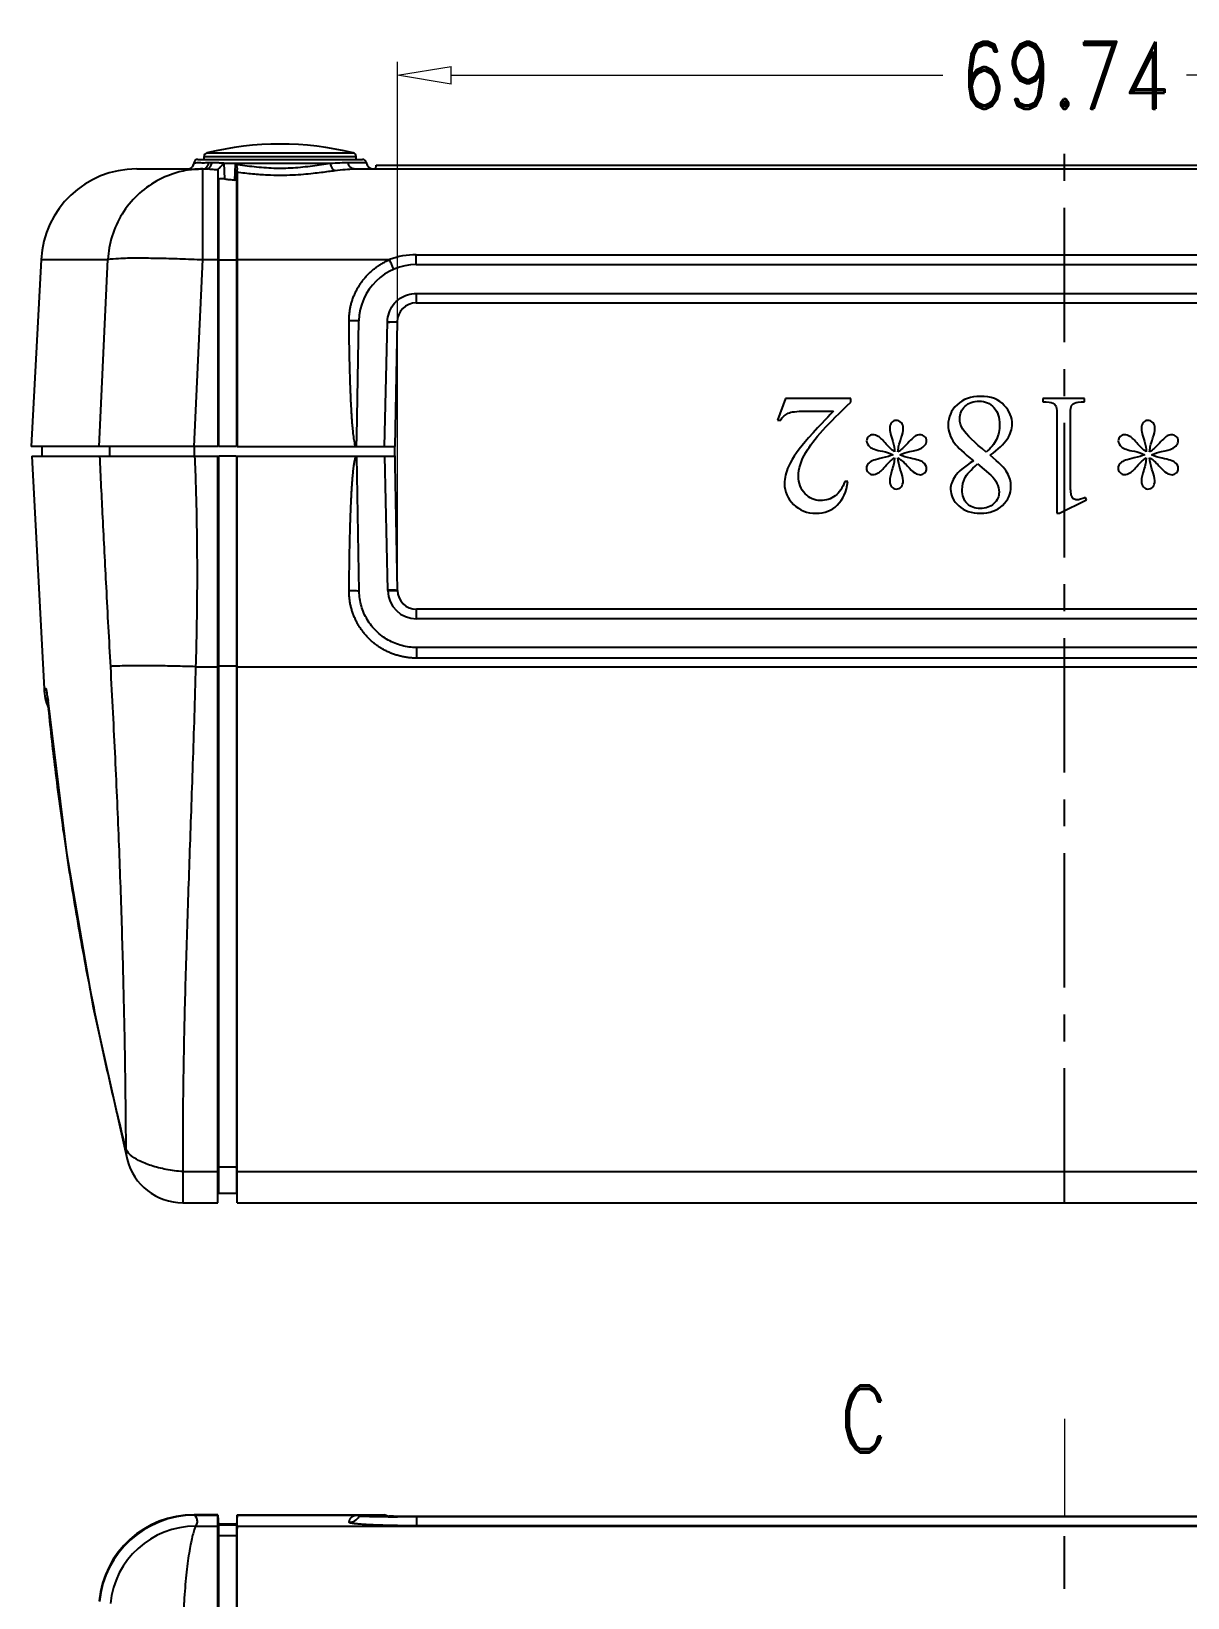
# Model space of a CAD drawing. Header units: millimetres. Extents: x 0 to 4083, y 0 to 1644.
# Drawn here: x 3566.8 to 3627.2, y 1562 to 1643.8 of the extents above; entities that cross this region are included whole.
import ezdxf
from ezdxf.enums import TextEntityAlignment as Align

# ---------------------------------------------------------------- set-up
doc = ezdxf.new("R2010")
doc.units = ezdxf.units.MM
doc.linetypes.add('CENTER', pattern=[50.8, 31.75, -6.35, 6.35, -6.35])
doc.linetypes.add('DIVIDE', pattern=[31.75, 12.7, -6.35, 0, -6.35, 0, -6.35])
doc.layers.get('0').update_dxf_attribs({"linetype": 'CONTINUOUS'})
doc.layers.get('Defpoints').update_dxf_attribs({"linetype": 'CONTINUOUS'})
doc.layers.add('dim', color=3, linetype='CONTINUOUS', lineweight=9)
doc.layers.add('hatch', color=56, linetype='CONTINUOUS', lineweight=9)
doc.styles.add('longtou', font='romand.shx', dxfattribs={"width": 0.8, "bigfont": 'fangsong.shx'})
doc.dimstyles.new('YanXiu', dxfattribs={"dimtxt": 2.5, "dimasz": 2.2, "dimexe": 1, "dimexo": 0, "dimgap": 0.66, "dimtad": 0, "dimzin": 0, "dimdsep": 46, "dimtxsty": 'longtou', "dimblk": 'CLOSEDBLANK', "dimcen": 0, "dimclrd": 3, "dimclre": 3, "dimclrt": 7, "dimadec": 0, "dimazin": 0, "dimtfac": 1, "dimtdec": 4, "dimtofl": 0, "dimtmove": 0, "dimatfit": 3, "dimldrblk": 'CLOSEDBLANK', "dimfxl": 0, "dimtolj": 1, "dimtzin": 0, "dimlwd": 0, "dimlwe": 0, "dimarcsym": 0})

# ---------------------------------------------------------------- blocks, each defined once
blk = doc.blocks.new('_ClosedBlank')
at = {"color": 0, "linetype": 'ByBlock', "lineweight": -2}
for p, q in [((-1, 0.167), (0, 0)), ((-1, 0.167), (-1, -0.167)), ((0, 0), (-1, -0.167))]:
    blk.add_line(p, q, dxfattribs=at)
blk = doc.blocks.new('*D37')
at = {"layer": 'Defpoints', "color": 0}
for p in [(3585.896, 1641.526), (3585.896, 1614.617), (3655.633, 1614.617)]:
    blk.add_point(p, dxfattribs=at)
at = {"layer": 'dim', "color": 3, "lineweight": 5}
for p, q in [((3585.896, 1614.617), (3585.896, 1642.226)), ((3655.633, 1614.617), (3655.633, 1642.226)), ((3588.696, 1641.526), (3614.398, 1641.526)), ((3652.833, 1641.526), (3627.131, 1641.526))]:
    blk.add_line(p, q, dxfattribs=at)
at = {"layer": 'dim', "color": 3, "lineweight": 5, "xscale": 2.8, "yscale": 2.8, "zscale": 2.8, "rotation": 180}
blk.add_blockref('_ClosedBlank', (3585.896, 1641.526), dxfattribs=at)
at = {"layer": 'dim', "color": 3, "lineweight": 5, "xscale": 2.8, "yscale": 2.8, "zscale": 2.8}
blk.add_blockref('_ClosedBlank', (3655.633, 1641.526), dxfattribs=at)
at = {"layer": 'dim', "color": 7, "insert": (3620.764, 1641.526), "char_height": 3.5, "attachment_point": 5, "style": 'longtou'}
blk.add_mtext('69.74', dxfattribs=at)

msp = doc.modelspace()

# ---------------------------------------------------------------- linework, layer by layer
at = {"color": 7, "linetype": 'Continuous'}
for p, q in [((3575.791, 1637.135), (3575.793, 1637.281)), ((3575.791, 1637.135), (3575.793, 1637.281)), ((3575.793, 1637.281), (3583.736, 1637.281)), ((3575.945, 1637.472), (3583.583, 1637.472)), ((3583.738, 1637.135), (3583.736, 1637.281)), ((3583.738, 1637.135), (3583.736, 1637.281)), ((3572.27, 1636.635), (3575.014, 1636.635)), ((3574.967, 1636.618), (3574.961, 1636.617)), ((3575.242, 1636.871), (3575.211, 1636.815)), ((3575.262, 1636.958), (3575.242, 1636.871)), ((3575.461, 1637.135), (3584.068, 1637.135)), ((3575.736, 1631.896), (3575.736, 1636.635)), ((3575.738, 1636.635), (3575.893, 1636.635)), ((3576.038, 1636.968), (3576.205, 1636.968)), ((3576.514, 1636.6), (3576.514, 1636.596)), ((3576.514, 1636.596), (3576.514, 1622.135)), ((3576.827, 1636.938), (3576.868, 1636.11)), ((3576.827, 1636.938), (3582.402, 1636.938)), ((3577.395, 1636.053), (3577.436, 1636.892)), ((3577.488, 1636.018), (3577.519, 1636.61)), ((3577.514, 1636.473), (3577.514, 1622.135)), ((3583.324, 1636.968), (3584.265, 1636.968)), ((3583.636, 1636.635), (3657.893, 1636.635)), ((3584.773, 1636.633), (3584.777, 1636.835)), ((3584.777, 1636.835), (3656.752, 1636.835)), ((3576.541, 1636.091), (3576.541, 1622.135)), ((3577.488, 1636.018), (3577.488, 1622.135)), ((3567.276, 1631.896), (3566.764, 1622.135)), ((3567.276, 1631.896), (3570.767, 1631.896)), ((3570.304, 1622.135), (3570.767, 1631.896)), ((3575.272, 1622.135), (3575.736, 1631.896)), ((3575.736, 1631.896), (3576.514, 1631.896)), ((3576.541, 1631.87), (3576.514, 1631.896)), ((3577.488, 1631.87), (3576.541, 1631.87)), ((3577.514, 1631.896), (3577.488, 1631.87)), ((3577.514, 1631.896), (3585.485, 1631.896)), ((3586.878, 1632.154), (3654.65, 1632.154)), ((3586.878, 1631.635), (3586.878, 1632.154)), ((3586.878, 1631.635), (3654.65, 1631.635)), ((3586.878, 1630.136), (3654.65, 1630.136)), ((3586.878, 1630.136), (3586.878, 1629.635)), ((3586.878, 1629.635), (3654.65, 1629.635)), ((3583.774, 1622.667), (3583.879, 1628.702)), ((3585.225, 1622.135), (3585.378, 1628.635)), ((3585.378, 1628.635), (3585.379, 1628.663)), ((3585.379, 1628.663), (3585.878, 1628.647)), ((3585.878, 1628.652), (3585.765, 1622.135)), ((3583.764, 1622.135), (3583.774, 1622.667)), ((3576.514, 1622.135), (3566.764, 1622.135)), ((3566.791, 1621.635), (3576.514, 1621.635)), ((3566.791, 1621.635), (3567.428, 1609.478)), ((3567.314, 1622.135), (3567.309, 1621.635)), ((3570.851, 1622.135), (3570.842, 1621.635)), ((3575.274, 1622.135), (3575.274, 1621.635)), ((3576.514, 1582.635), (3576.514, 1621.635)), ((3577.488, 1622.135), (3576.541, 1622.135)), ((3576.541, 1621.635), (3576.541, 1610.661)), ((3577.488, 1621.634), (3576.541, 1621.634)), ((3577.488, 1621.635), (3577.488, 1610.661)), ((3577.514, 1622.135), (3585.765, 1622.135)), ((3577.514, 1621.635), (3585.773, 1621.635)), ((3577.514, 1582.635), (3577.514, 1621.635)), ((3583.897, 1614.566), (3583.773, 1621.635)), ((3585.396, 1614.637), (3585.233, 1621.635)), ((3585.896, 1614.617), (3585.765, 1622.135)), ((3585.396, 1614.607), (3585.396, 1614.637)), ((3585.396, 1614.607), (3585.896, 1614.622)), ((3654.633, 1613.635), (3586.896, 1613.635)), ((3586.896, 1613.133), (3586.896, 1613.635)), ((3654.633, 1613.133), (3586.896, 1613.133)), ((3654.633, 1611.635), (3586.896, 1611.635)), ((3586.896, 1611.635), (3586.896, 1611.081)), ((3654.633, 1611.081), (3586.896, 1611.081)), ((3575.352, 1610.635), (3576.514, 1610.635)), ((3576.541, 1610.661), (3576.514, 1610.635)), ((3577.488, 1610.661), (3576.541, 1610.661)), ((3576.541, 1610.661), (3576.541, 1583.135)), ((3577.514, 1610.635), (3577.488, 1610.661)), ((3577.488, 1610.661), (3577.488, 1583.135)), ((3577.514, 1610.635), (3664.014, 1610.635)), ((3567.547, 1609.478), (3567.428, 1609.478)), ((3567.612, 1608.971), (3567.622, 1608.875)), ((3567.626, 1608.875), (3567.613, 1609.009)), ((3567.622, 1608.875), (3567.613, 1609.009)), ((3569.997, 1592.834), (3571.772, 1584.909)), ((3571.773, 1584.906), (3571.772, 1584.909)), ((3574.683, 1584.267), (3576.514, 1584.267)), ((3574.683, 1584.267), (3574.683, 1582.635)), ((3576.541, 1584.495), (3576.514, 1584.267)), ((3577.488, 1584.495), (3576.541, 1584.495)), ((3577.514, 1584.267), (3577.488, 1584.495)), ((3577.514, 1584.267), (3664.014, 1584.267)), ((3574.683, 1582.635), (3576.514, 1582.635)), ((3576.541, 1583.135), (3577.488, 1583.135)), ((3577.514, 1582.635), (3664.014, 1582.635)), ((3576.514, 1566.339), (3575.272, 1566.339)), ((3575.298, 1566.312), (3576.514, 1566.312)), ((3576.516, 1566.312), (3576.514, 1566.339)), ((3576.514, 1566.312), (3576.541, 1565.797)), ((3576.514, 1414.365), (3576.514, 1566.312)), ((3577.514, 1566.312), (3577.487, 1565.797)), ((3577.514, 1566.339), (3577.513, 1566.312)), ((3577.514, 1566.339), (3585.225, 1566.339)), ((3577.514, 1566.312), (3585.233, 1566.312)), ((3577.514, 1414.365), (3577.514, 1566.312)), ((3583.897, 1566.251), (3583.773, 1566.312)), ((3585.436, 1566.249), (3585.225, 1566.339)), ((3585.396, 1566.251), (3585.233, 1566.312)), ((3585.396, 1566.251), (3585.396, 1566.251)), ((3585.416, 1566.228), (3585.396, 1566.229)), ((3586.878, 1566.269), (3654.65, 1566.269)), ((3586.878, 1566.269), (3586.878, 1566.238)), ((3654.633, 1566.225), (3586.896, 1566.225)), ((3586.896, 1566.225), (3586.896, 1565.759)), ((3575.352, 1565.736), (3576.514, 1565.736)), ((3576.541, 1565.237), (3576.514, 1565.736)), ((3577.488, 1565.838), (3576.541, 1565.838)), ((3576.541, 1565.812), (3576.541, 1565.237)), ((3577.488, 1565.797), (3576.541, 1565.797)), ((3577.488, 1565.237), (3576.541, 1565.237)), ((3576.541, 1565.237), (3576.541, 1415.501)), ((3577.488, 1565.812), (3577.488, 1565.237)), ((3577.514, 1565.736), (3577.488, 1565.237)), ((3577.488, 1565.237), (3577.488, 1415.501)), ((3577.514, 1565.736), (3664.014, 1565.736)), ((3654.633, 1565.759), (3586.896, 1565.759))]:
    msp.add_line(p, q, dxfattribs=at)
at = {"color": 1, "linetype": 'CENTER', "ltscale": 0.2212}
msp.add_line((3620.764, 1582.635), (3620.764, 1637.935), dxfattribs=at)
at = {"color": 4, "linetype": 'Continuous'}
for p, q in [((3606.175, 1624.635), (3605.764, 1623.506)), ((3609.596, 1624.635), (3606.175, 1624.635)), ((3609.596, 1624.453), (3609.596, 1624.635)), ((3621.807, 1624.635), (3619.623, 1624.635)), ((3619.623, 1624.635), (3619.623, 1624.475)), ((3621.807, 1624.475), (3621.807, 1624.635)), ((3605.764, 1623.506), (3605.927, 1623.506)), ((3607.173, 1623.981), (3608.689, 1623.981)), ((3620.356, 1623.605), (3620.356, 1618.648)), ((3621.062, 1620.434), (3621.062, 1623.596)), ((3616.207, 1621.226), (3616.905, 1620.633)), ((3609.429, 1620.304), (3609.275, 1620.304)), ((3620.497, 1618.648), (3621.91, 1619.344)), ((3621.91, 1619.344), (3621.845, 1619.478)), ((3620.356, 1618.648), (3620.497, 1618.648))]:
    msp.add_line(p, q, dxfattribs=at)
at = {"color": 1, "linetype": 'CENTER', "ltscale": 0.432}
msp.add_line((3620.764, 1414.339), (3620.764, 1566.339), dxfattribs=at)
at = {"color": 7, "linetype": 'Continuous'}
for points in [[(3575.262, 1636.958), (3575.241, 1636.866), (3575.169, 1636.743), (3575.078, 1636.666), (3575.001, 1636.628), (3574.967, 1636.618)], [(3567.599, 1609.092), (3567.598, 1609.095), (3567.603, 1609.055), (3567.612, 1608.971)], [(3567.622, 1608.875), (3568.599, 1600.908), (3569.997, 1592.834)]]:
    msp.add_lwpolyline(points, dxfattribs=at)
for centre, radius, start, end in [((3575.993, 1637.278), 0.2, 103.81706, 179), ((3579.764, 1621.943), 15.991, 76.18294, 103.81706), ((3583.536, 1637.278), 0.2, 1, 76.18294), ((3572.269, 1631.635), 5, 90, 177), ((3575.738, 1631.671), 4.964, 90.29996, 99.58059), ((3575.461, 1636.935), 0.2, 90, 173.41286), ((3575.736, 1631.734), 4.901, 90.00003, 90.28394), ((3575.89, 1632.717), 3.918, 88.10893, 89.96353), ((3584.068, 1636.935), 0.2, 9.59407, 90), ((3584.659, 1637.035), 0.4, 189.59407, 270), ((3586.878, 1628.635), 3, 90, 178.71678), ((3586.877, 1628.261), 3.893, 89.97697, 110.95206), ((3586.878, 1628.635), 1, 90, 179), ((3586.896, 1614.633), 1.5, 181.00357, 269.99754), ((3586.896, 1614.635), 1, 181, 270), ((3570.424, 1609.635), 3, 183, 202.30367), ((3570.551, 1609.636), 3.009, 183.01995, 194.61693), ((3724.881, 1624.387), 158.018, 185.63348, 185.79579), ((3574.145, 1585.5), 2.446, 180.5333, 193.98626), ((3574.683, 1585.634), 3, 194.04753, 270.0028), ((3572.896, 1586.18), 1.415, 226.22011, 227.19167), ((3575.27, 1561.348), 4.991, 89.97596, 174.35645), ((3575.296, 1561.319), 4.993, 89.97764, 174.35669), ((3583.372, 1566.544), 0.601, 270.05061, 330.80327), ((3585.988, 1638.89), 72.664, 269.54892, 269.92806), ((3575.345, 1561.265), 4.471, 89.92224, 174.41648)]:
    msp.add_arc(centre, radius, start, end, dxfattribs=at)
for points, start_tangent, end_tangent in [([(3574.911, 1636.565), (3574.488, 1636.475), (3573.321, 1636.006), (3572.307, 1635.258), (3571.513, 1634.28), (3570.988, 1633.132), (3570.767, 1631.896)], (-0.986073, -0.166312), (-0.052084, -0.998643)), ([(3574.962, 1636.624), (3574.908, 1636.606)], (-0.998439, 0.055852), (0.519091, -0.854719)), ([(3574.908, 1636.606), (3575.003, 1636.606), (3575.276, 1636.622)], (0.547398, -0.836872), (0.999337, -0.036411)), ([(3575.262, 1636.958), (3575.35, 1636.958), (3575.612, 1636.964)], (-0.080654, -0.996742), (0.993971, -0.109647)), ([(3575.276, 1636.622), (3575.711, 1636.635)], (0.999337, -0.036411), (1, 0.000102)), ([(3575.612, 1636.964), (3575.736, 1636.959)], (0.993971, -0.109647), (0.999958, 0.009165)), ([(3575.736, 1636.959), (3576.038, 1636.968)], (0.999958, 0.009165), (1, 0.000021)), ([(3575.861, 1636.678), (3575.978, 1636.797)], (0.856214, 0.516621), (0.520289, 0.85399)), ([(3575.893, 1636.635), (3576.035, 1636.678)], (1, 0), (0.846198, 0.532868)), ([(3575.978, 1636.797), (3576.038, 1636.968)], (0.520289, 0.85399), (0.138611, 0.990347)), ([(3576.02, 1636.633), (3576.164, 1636.626), (3576.328, 1636.614), (3576.514, 1636.596)], (0.999476, -0.032361), (0.994563, -0.104134)), ([(3576.035, 1636.678), (3576.147, 1636.797), (3576.205, 1636.968)], (0.846198, 0.532868), (0.132552, 0.991176)), ([(3576.205, 1636.968), (3576.399, 1636.966), (3576.606, 1636.96), (3576.826, 1636.945)], (1, 0.000001), (0.999101, -0.042392)), ([(3576.514, 1636.6), (3576.546, 1636.635), (3576.627, 1636.709), (3576.726, 1636.82), (3576.825, 1636.952)], (-0.015293, 0.999883), (0.469033, 0.883181)), ([(3577.436, 1636.892), (3578.414, 1636.758), (3579.43, 1636.683), (3580.447, 1636.699), (3581.458, 1636.8), (3582.402, 1636.938)], (0.98881, -0.149181), (0.989558, 0.144134)), ([(3577.436, 1636.892), (3577.483, 1636.786), (3577.511, 1636.691), (3577.519, 1636.61)], (0.44309, -0.896477), (-0.041321, -0.999146)), ([(3577.514, 1636.473), (3577.516, 1636.526), (3577.519, 1636.61)], (0.000008, 1), (0.041321, 0.999146)), ([(3577.514, 1636.473), (3578.326, 1636.382), (3579.09, 1636.327), (3579.794, 1636.311), (3580.428, 1636.326), (3580.991, 1636.363), (3581.487, 1636.411), (3581.923, 1636.461), (3582.304, 1636.51), (3582.636, 1636.552)], (0.992233, -0.124389), (0.992417, 0.122914)), ([(3582.402, 1636.938), (3582.893, 1636.959), (3583.324, 1636.968)], (0.998823, 0.048511), (1, 0.000179)), ([(3582.636, 1636.552), (3582.529, 1636.621), (3582.445, 1636.759), (3582.402, 1636.938)], (-0.971517, 0.236969), (-0.097634, 0.995222)), ([(3582.636, 1636.552), (3583.17, 1636.611), (3583.636, 1636.635)], (0.992372, 0.123276), (1, 0.000874)), ([(3583.636, 1636.635), (3583.493, 1636.678), (3583.381, 1636.797), (3583.324, 1636.968)], (-1, 0), (-0.132514, 0.991181)), ([(3576.868, 1636.11), (3576.766, 1636.114), (3576.657, 1636.113), (3576.572, 1636.105), (3576.541, 1636.091)], (-0.996123, 0.087973), (-0.000001, -1)), ([(3576.868, 1636.11), (3577.123, 1636.084), (3577.395, 1636.053)], (0.996123, -0.087973), (0.99296, -0.11845)), ([(3577.488, 1636.018), (3577.463, 1636.039), (3577.395, 1636.053)], (0.000001, 1), (-0.99296, 0.11845)), ([(3570.767, 1631.896), (3571.037, 1631.946), (3571.588, 1631.977), (3572.387, 1631.987), (3573.385, 1631.977), (3574.524, 1631.946), (3575.736, 1631.896)], (0.904713, 0.426022), (0.99888, -0.047312)), ([(3583.368, 1628.694), (3583.373, 1628.888), (3583.389, 1629.079), (3583.415, 1629.27), (3583.452, 1629.459), (3583.5, 1629.645), (3583.557, 1629.829), (3583.626, 1630.01), (3583.704, 1630.186), (3583.791, 1630.358), (3583.889, 1630.525), (3583.995, 1630.686), (3584.11, 1630.842), (3584.234, 1630.99), (3584.366, 1631.132), (3584.506, 1631.267), (3584.653, 1631.394), (3584.808, 1631.512), (3584.968, 1631.622), (3585.135, 1631.723), (3585.307, 1631.814), (3585.485, 1631.896)], (-0.001117, 0.999999), (0.918871, 0.394558)), ([(3585.708, 1631.397), (3585.658, 1631.502), (3585.579, 1631.678), (3585.485, 1631.896)], (-0.456369, 0.88979), (-0.393707, 0.919236)), ([(3585.379, 1628.663), (3585.457, 1629.116), (3585.674, 1629.531), (3586.01, 1629.86), (3586.428, 1630.067), (3586.878, 1630.136)], (0.01778, 0.999842), (0.999998, 0.002171)), ([(3583.879, 1628.702), (3583.745, 1628.696), (3583.568, 1628.694), (3583.368, 1628.696)], (-0.997696, -0.067844), (-0.999849, 0.017405)), ([(3583.764, 1622.135), (3583.673, 1622.244), (3583.67, 1622.361), (3583.635, 1622.475), (3583.62, 1622.593), (3583.601, 1622.724), (3583.584, 1622.868), (3583.568, 1623.027), (3583.552, 1623.2), (3583.536, 1623.389), (3583.521, 1623.596), (3583.506, 1623.821), (3583.492, 1624.067), (3583.477, 1624.334), (3583.464, 1624.624), (3583.45, 1624.94), (3583.437, 1625.284), (3583.425, 1625.657), (3583.413, 1626.062), (3583.402, 1626.502), (3583.392, 1626.98), (3583.383, 1627.5), (3583.374, 1628.066), (3583.368, 1628.694)], (-0.785892, 0.618364), (-0.009291, 0.999957)), ([(3585.378, 1628.635), (3585.628, 1628.642), (3585.878, 1628.647)], (0.998745, 0.050093), (0.999997, -0.002278)), ([(3570.327, 1621.635), (3570.484, 1618.438), (3570.672, 1614.784), (3570.895, 1610.635)], (0.04759, -0.998867), (0.054996, -0.998487)), ([(3575.298, 1621.635), (3575.397, 1618.438), (3575.423, 1614.784), (3575.352, 1610.635)], (0.045217, -0.998977), (-0.028957, -0.999581)), ([(3583.372, 1614.575), (3583.377, 1615.189), (3583.384, 1615.744), (3583.391, 1616.259), (3583.4, 1616.735), (3583.409, 1617.176), (3583.419, 1617.585), (3583.429, 1617.963), (3583.44, 1618.314), (3583.452, 1618.639), (3583.464, 1618.94), (3583.476, 1619.218), (3583.488, 1619.476), (3583.501, 1619.715), (3583.514, 1619.936), (3583.527, 1620.141), (3583.541, 1620.33), (3583.555, 1620.505), (3583.569, 1620.667), (3583.584, 1620.817), (3583.599, 1620.956), (3583.615, 1621.083), (3583.632, 1621.201), (3583.649, 1621.309), (3583.669, 1621.408), (3583.693, 1621.498), (3583.717, 1621.58), (3583.773, 1621.635)], (0.006895, 0.999976), (0.861195, 0.508274)), ([(3583.896, 1614.582), (3583.762, 1614.589), (3583.58, 1614.591), (3583.372, 1614.589)], (-0.997094, 0.076175), (-0.999849, -0.017405)), ([(3586.896, 1611.081), (3586.69, 1611.087), (3586.485, 1611.105), (3586.282, 1611.135), (3586.081, 1611.176), (3585.882, 1611.229), (3585.687, 1611.293), (3585.496, 1611.369), (3585.31, 1611.455), (3585.129, 1611.552), (3584.955, 1611.66), (3584.787, 1611.777), (3584.626, 1611.903), (3584.474, 1612.039), (3584.329, 1612.183), (3584.194, 1612.334), (3584.067, 1612.494), (3583.95, 1612.66), (3583.843, 1612.833), (3583.746, 1613.012), (3583.66, 1613.196), (3583.584, 1613.384), (3583.52, 1613.576), (3583.467, 1613.772), (3583.426, 1613.97), (3583.396, 1614.17), (3583.378, 1614.371), (3583.372, 1614.575)], (-1, 0.000001), (0.003267, 0.999995)), ([(3586.896, 1611.635), (3586.13, 1611.734), (3585.416, 1612.025), (3584.799, 1612.489), (3584.321, 1613.095), (3584.013, 1613.803), (3583.897, 1614.566)], (-1, 0.000001), (-0.017461, 0.999848)), ([(3585.896, 1614.622), (3585.645, 1614.629), (3585.396, 1614.637)], (-1, -0.000505), (-0.998127, 0.061178)), ([(3575.352, 1610.635), (3574.264, 1610.662), (3573.241, 1610.679), (3572.344, 1610.685), (3571.628, 1610.679), (3571.135, 1610.662), (3570.895, 1610.635)], (-0.999583, 0.028867), (-0.958539, -0.284962)), ([(3570.895, 1610.635), (3571.023, 1608.233), (3571.139, 1605.861), (3571.243, 1603.55), (3571.336, 1601.299), (3571.417, 1599.108), (3571.487, 1596.976), (3571.546, 1594.905), (3571.595, 1592.895), (3571.635, 1590.947), (3571.665, 1589.063), (3571.686, 1587.241), (3571.7, 1585.478)], (0.054943, -0.998489), (0.005488, -0.999985)), ([(3575.352, 1610.635), (3575.277, 1608.065), (3575.195, 1605.543), (3575.111, 1603.102), (3575.029, 1600.736), (3574.949, 1598.445), (3574.877, 1596.224), (3574.812, 1594.072), (3574.758, 1591.987), (3574.717, 1589.966), (3574.69, 1588.01), (3574.678, 1586.112), (3574.683, 1584.267)], (-0.026962, -0.999636), (0.00554, -0.999985)), ([(3567.585, 1609.268), (3567.573, 1609.359), (3567.563, 1609.425), (3567.547, 1609.478)], (-0.10313, 0.994668), (-1, 0.000016)), ([(3567.613, 1609.009), (3567.598, 1609.151), (3567.585, 1609.268)], (-0.097311, 0.995254), (-0.10313, 0.994668)), ([(3571.7, 1585.478), (3570.772, 1589.388), (3569.942, 1593.304), (3569.212, 1597.225), (3568.58, 1601.15), (3568.047, 1605.078), (3567.67, 1608.43)], (-0.242541, 0.970141), (-0.100983, 0.994888)), ([(3571.917, 1585.158), (3571.7, 1585.478)], (-0.721984, 0.691909), (-0.296503, 0.955032)), ([(3574.683, 1584.267), (3573.813, 1584.374), (3573.02, 1584.575), (3572.369, 1584.846), (3571.934, 1585.141)], (-0.998943, 0.045958), (-0.733612, 0.679568)), ([(3575.298, 1566.312), (3575.397, 1566.145), (3575.423, 1565.953), (3575.352, 1565.736)], (0.653633, -0.756812), (-0.483781, -0.875189)), ([(3583.372, 1565.942), (3583.377, 1565.975), (3583.384, 1566.004), (3583.391, 1566.031), (3583.4, 1566.056), (3583.409, 1566.079), (3583.419, 1566.1), (3583.44, 1566.138), (3583.464, 1566.171), (3583.488, 1566.199), (3583.514, 1566.223), (3583.541, 1566.244), (3583.569, 1566.262), (3583.599, 1566.277), (3583.632, 1566.29), (3583.669, 1566.3), (3583.693, 1566.305), (3583.717, 1566.309), (3583.773, 1566.312)], (0.130439, 0.991456), (0.999522, 0.030916)), ([(3585.396, 1566.229), (3584.799, 1566.233), (3584.321, 1566.238), (3584.013, 1566.244), (3583.897, 1566.251)], (-0.99996, 0.008903), (-0.894528, 0.447012)), ([(3585.473, 1566.247), (3585.396, 1566.251)], (-0.995297, -0.096869), (-0.904876, 0.425674)), ([(3585.457, 1566.278), (3585.674, 1566.274)], (0.99474, 0.10243), (0.998515, -0.054477)), ([(3585.674, 1566.274), (3586.01, 1566.271)], (0.998515, -0.054477), (0.99998, 0.006249)), ([(3586.896, 1566.225), (3586.13, 1566.226), (3585.896, 1566.226)], (-1, 0), (-0.999998, 0.001883)), ([(3586.01, 1566.271), (3586.428, 1566.269), (3586.878, 1566.269)], (0.99998, 0.006249), (1, -0.000019)), ([(3575.352, 1565.736), (3575.277, 1565.55), (3575.195, 1565.269), (3575.111, 1564.901), (3575.029, 1564.454), (3574.949, 1563.934), (3574.877, 1563.346), (3574.812, 1562.695), (3574.758, 1561.987), (3574.717, 1561.224), (3574.69, 1560.411), (3574.678, 1559.55), (3574.683, 1558.642)], (-0.457605, -0.889156), (0.010819, -0.999941)), ([(3586.896, 1565.759), (3586.69, 1565.76), (3586.485, 1565.76), (3586.282, 1565.762), (3586.081, 1565.764), (3585.882, 1565.767), (3585.687, 1565.77), (3585.496, 1565.774), (3585.31, 1565.779), (3585.129, 1565.784), (3584.955, 1565.79), (3584.787, 1565.796), (3584.626, 1565.802), (3584.474, 1565.809), (3584.329, 1565.817), (3584.194, 1565.825), (3584.067, 1565.833), (3583.95, 1565.842), (3583.843, 1565.851), (3583.746, 1565.86), (3583.66, 1565.87), (3583.584, 1565.88), (3583.52, 1565.89), (3583.467, 1565.9), (3583.426, 1565.911), (3583.396, 1565.921), (3583.372, 1565.942)], (-1, 0), (0.06221, 0.998063))]:
    msp.add_spline(points, degree=3, dxfattribs=dict(at, start_tangent=start_tangent, end_tangent=end_tangent))
at = {"color": 4, "linetype": 'Continuous'}
for points in [[(3607.241, 1621.828), (3607.64, 1622.502), (3608.423, 1623.376), (3609.596, 1624.453)], [(3615.142, 1624.318), (3614.832, 1624.025), (3614.674, 1623.67), (3614.674, 1623.255)], [(3616.365, 1624.756), (3615.86, 1624.756), (3615.453, 1624.613), (3615.142, 1624.318)], [(3615.282, 1623.596), (3615.282, 1623.852), (3615.376, 1624.068), (3615.56, 1624.241)], [(3615.56, 1624.241), (3615.749, 1624.418), (3615.993, 1624.505), (3616.301, 1624.505)], [(3616.301, 1624.505), (3616.614, 1624.505), (3616.866, 1624.397), (3617.067, 1624.172)], [(3617.608, 1624.285), (3617.333, 1624.6), (3616.918, 1624.756), (3616.365, 1624.756)], [(3617.067, 1624.172), (3617.269, 1623.947), (3617.367, 1623.648), (3617.367, 1623.276)], [(3618.022, 1623.307), (3618.022, 1623.644), (3617.885, 1623.968), (3617.608, 1624.285)], [(3619.623, 1624.475), (3619.889, 1624.47), (3620.06, 1624.444), (3620.146, 1624.401)], [(3620.146, 1624.401), (3620.231, 1624.358), (3620.291, 1624.297), (3620.318, 1624.215)], [(3620.318, 1624.215), (3620.343, 1624.137), (3620.356, 1623.934), (3620.356, 1623.605)], [(3621.062, 1623.596), (3621.062, 1623.943), (3621.075, 1624.146), (3621.097, 1624.206)], [(3621.097, 1624.206), (3621.13, 1624.297), (3621.19, 1624.362), (3621.276, 1624.405)], [(3621.276, 1624.405), (3621.362, 1624.449), (3621.541, 1624.47), (3621.807, 1624.475)], [(3605.927, 1623.506), (3606.03, 1623.687), (3606.158, 1623.808), (3606.316, 1623.878)], [(3606.316, 1623.878), (3606.471, 1623.947), (3606.758, 1623.981), (3607.173, 1623.981)], [(3608.689, 1623.981), (3608.513, 1623.821), (3608.072, 1623.354), (3607.373, 1622.581)], [(3611.728, 1623.384), (3611.66, 1623.307), (3611.626, 1623.207), (3611.626, 1623.086)], [(3611.947, 1623.501), (3611.87, 1623.501), (3611.797, 1623.462), (3611.728, 1623.384)], [(3612.234, 1623.376), (3612.148, 1623.462), (3612.054, 1623.501), (3611.947, 1623.501)], [(3612.324, 1623.086), (3612.324, 1623.22), (3612.294, 1623.315), (3612.234, 1623.376)], [(3615.444, 1623.045), (3615.338, 1623.207), (3615.282, 1623.393), (3615.282, 1623.596)], [(3617.367, 1623.276), (3617.367, 1622.999), (3617.311, 1622.744), (3617.198, 1622.505)], [(3617.761, 1622.528), (3617.937, 1622.788), (3618.022, 1623.047), (3618.022, 1623.307)], [(3624.881, 1623.384), (3624.813, 1623.307), (3624.778, 1623.207), (3624.778, 1623.086)], [(3625.099, 1623.501), (3625.022, 1623.501), (3624.95, 1623.462), (3624.881, 1623.384)], [(3625.386, 1623.376), (3625.301, 1623.462), (3625.206, 1623.501), (3625.099, 1623.501)], [(3625.476, 1623.086), (3625.476, 1623.22), (3625.446, 1623.315), (3625.386, 1623.376)], [(3607.373, 1622.581), (3606.895, 1622.052), (3606.552, 1621.559), (3606.338, 1621.096)], [(3610.511, 1622.659), (3610.448, 1622.597), (3610.414, 1622.519), (3610.414, 1622.433)], [(3610.735, 1622.753), (3610.65, 1622.753), (3610.577, 1622.723), (3610.511, 1622.659)], [(3611.022, 1622.662), (3610.919, 1622.723), (3610.821, 1622.753), (3610.735, 1622.753)], [(3611.443, 1622.257), (3611.266, 1622.467), (3611.125, 1622.601), (3611.022, 1622.662)], [(3611.626, 1623.086), (3611.626, 1622.965), (3611.677, 1622.736), (3611.781, 1622.394)], [(3612.101, 1622.186), (3612.118, 1622.26), (3612.161, 1622.394), (3612.227, 1622.588)], [(3612.227, 1622.588), (3612.294, 1622.783), (3612.324, 1622.948), (3612.324, 1623.086)], [(3612.965, 1622.685), (3612.863, 1622.623), (3612.705, 1622.472), (3612.494, 1622.234)], [(3613.197, 1622.753), (3613.12, 1622.753), (3613.043, 1622.731), (3612.965, 1622.685)], [(3613.446, 1622.655), (3613.377, 1622.723), (3613.295, 1622.753), (3613.197, 1622.753)], [(3613.548, 1622.433), (3613.548, 1622.515), (3613.514, 1622.589), (3613.446, 1622.655)], [(3614.674, 1623.255), (3614.674, 1622.93), (3614.785, 1622.614), (3615.004, 1622.316)], [(3616.669, 1621.844), (3616.053, 1622.338), (3615.646, 1622.74), (3615.444, 1623.045)], [(3617.198, 1622.505), (3617.085, 1622.268), (3616.909, 1622.048), (3616.669, 1621.844)], [(3616.87, 1621.68), (3617.29, 1621.992), (3617.59, 1622.273), (3617.761, 1622.528)], [(3623.664, 1622.659), (3623.601, 1622.597), (3623.567, 1622.519), (3623.567, 1622.433)], [(3623.888, 1622.753), (3623.802, 1622.753), (3623.729, 1622.723), (3623.664, 1622.659)], [(3624.175, 1622.662), (3624.072, 1622.723), (3623.973, 1622.753), (3623.888, 1622.753)], [(3624.596, 1622.257), (3624.419, 1622.467), (3624.277, 1622.601), (3624.175, 1622.662)], [(3624.778, 1623.086), (3624.778, 1622.965), (3624.83, 1622.736), (3624.934, 1622.394)], [(3625.253, 1622.186), (3625.271, 1622.26), (3625.313, 1622.394), (3625.38, 1622.588)], [(3625.38, 1622.588), (3625.446, 1622.783), (3625.476, 1622.948), (3625.476, 1623.086)], [(3626.118, 1622.685), (3626.016, 1622.623), (3625.857, 1622.472), (3625.647, 1622.234)], [(3626.35, 1622.753), (3626.272, 1622.753), (3626.195, 1622.731), (3626.118, 1622.685)], [(3626.599, 1622.655), (3626.529, 1622.723), (3626.448, 1622.753), (3626.35, 1622.753)], [(3626.701, 1622.433), (3626.701, 1622.515), (3626.666, 1622.589), (3626.599, 1622.655)], [(3606.856, 1620.586), (3606.856, 1620.979), (3606.985, 1621.395), (3607.241, 1621.828)], [(3610.414, 1622.433), (3610.414, 1622.32), (3610.47, 1622.216), (3610.577, 1622.121)], [(3610.577, 1622.121), (3610.684, 1622.026), (3610.911, 1621.948), (3611.253, 1621.884)], [(3611.797, 1621.706), (3611.651, 1621.645), (3611.472, 1621.589), (3611.248, 1621.539)], [(3611.253, 1621.884), (3611.467, 1621.844), (3611.651, 1621.784), (3611.797, 1621.706)], [(3611.878, 1621.857), (3611.707, 1621.983), (3611.561, 1622.117), (3611.443, 1622.257)], [(3611.781, 1622.394), (3611.84, 1622.204), (3611.874, 1622.022), (3611.878, 1621.857)], [(3612.494, 1622.234), (3612.371, 1622.095), (3612.225, 1621.97), (3612.054, 1621.857)], [(3612.054, 1621.857), (3612.071, 1622.005), (3612.084, 1622.113), (3612.101, 1622.186)], [(3612.152, 1621.706), (3612.324, 1621.78), (3612.495, 1621.836), (3612.67, 1621.873)], [(3612.704, 1621.523), (3612.491, 1621.568), (3612.306, 1621.628), (3612.152, 1621.706)], [(3612.67, 1621.873), (3612.944, 1621.931), (3613.12, 1621.974), (3613.197, 1622.008)], [(3613.197, 1622.008), (3613.317, 1622.061), (3613.402, 1622.13), (3613.462, 1622.208)], [(3613.462, 1622.208), (3613.522, 1622.286), (3613.548, 1622.364), (3613.548, 1622.433)], [(3615.004, 1622.316), (3615.166, 1622.095), (3615.5, 1621.788), (3616.001, 1621.39)], [(3617.762, 1620.764), (3617.628, 1620.997), (3617.333, 1621.299), (3616.87, 1621.68)], [(3623.567, 1622.433), (3623.567, 1622.32), (3623.622, 1622.216), (3623.729, 1622.121)], [(3623.729, 1622.121), (3623.836, 1622.026), (3624.063, 1621.948), (3624.406, 1621.884)], [(3624.95, 1621.706), (3624.804, 1621.645), (3624.624, 1621.589), (3624.401, 1621.539)], [(3624.406, 1621.884), (3624.62, 1621.844), (3624.804, 1621.784), (3624.95, 1621.706)], [(3625.031, 1621.857), (3624.86, 1621.983), (3624.714, 1622.117), (3624.596, 1622.257)], [(3624.934, 1622.394), (3624.992, 1622.204), (3625.027, 1622.022), (3625.031, 1621.857)], [(3625.647, 1622.234), (3625.523, 1622.095), (3625.378, 1621.97), (3625.206, 1621.857)], [(3625.206, 1621.857), (3625.224, 1622.005), (3625.236, 1622.113), (3625.253, 1622.186)], [(3625.305, 1621.706), (3625.476, 1621.78), (3625.647, 1621.836), (3625.822, 1621.873)], [(3625.857, 1621.523), (3625.643, 1621.568), (3625.459, 1621.628), (3625.305, 1621.706)], [(3625.822, 1621.873), (3626.097, 1621.931), (3626.272, 1621.974), (3626.35, 1622.008)], [(3626.35, 1622.008), (3626.469, 1622.061), (3626.555, 1622.13), (3626.615, 1622.208)], [(3626.615, 1622.208), (3626.675, 1622.286), (3626.701, 1622.364), (3626.701, 1622.433)], [(3606.338, 1621.096), (3606.197, 1620.793), (3606.124, 1620.49), (3606.124, 1620.196)], [(3610.546, 1621.288), (3610.453, 1621.204), (3610.405, 1621.109), (3610.405, 1621.001)], [(3610.405, 1621.001), (3610.405, 1620.914), (3610.44, 1620.837), (3610.505, 1620.773)], [(3611.248, 1621.539), (3610.872, 1621.455), (3610.641, 1621.373), (3610.546, 1621.288)], [(3611.025, 1620.756), (3611.12, 1620.811), (3611.262, 1620.953), (3611.455, 1621.178)], [(3611.455, 1621.178), (3611.583, 1621.325), (3611.724, 1621.446), (3611.878, 1621.546)], [(3611.741, 1620.906), (3611.664, 1620.672), (3611.626, 1620.495), (3611.626, 1620.365)], [(3611.878, 1621.546), (3611.861, 1621.351), (3611.818, 1621.139), (3611.741, 1620.906)], [(3612.054, 1621.546), (3612.217, 1621.446), (3612.379, 1621.304), (3612.535, 1621.123)], [(3612.175, 1620.954), (3612.105, 1621.152), (3612.067, 1621.347), (3612.054, 1621.546)], [(3612.324, 1620.369), (3612.324, 1620.473), (3612.276, 1620.668), (3612.175, 1620.954)], [(3612.535, 1621.123), (3612.692, 1620.94), (3612.824, 1620.815), (3612.928, 1620.755)], [(3613.355, 1621.321), (3613.274, 1621.382), (3613.056, 1621.451), (3612.704, 1621.523)], [(3613.548, 1620.975), (3613.548, 1621.113), (3613.484, 1621.226), (3613.355, 1621.321)], [(3613.454, 1620.763), (3613.518, 1620.828), (3613.548, 1620.897), (3613.548, 1620.975)], [(3616.001, 1621.39), (3615.513, 1621.083), (3615.192, 1620.815), (3615.038, 1620.586)], [(3615.55, 1620.487), (3615.642, 1620.668), (3615.86, 1620.914), (3616.207, 1621.226)], [(3623.698, 1621.288), (3623.605, 1621.204), (3623.558, 1621.109), (3623.558, 1621.001)], [(3623.558, 1621.001), (3623.558, 1620.914), (3623.592, 1620.837), (3623.658, 1620.773)], [(3624.401, 1621.539), (3624.025, 1621.455), (3623.794, 1621.373), (3623.698, 1621.288)], [(3624.178, 1620.756), (3624.273, 1620.811), (3624.414, 1620.953), (3624.608, 1621.178)], [(3624.608, 1621.178), (3624.735, 1621.325), (3624.877, 1621.446), (3625.031, 1621.546)], [(3624.894, 1620.906), (3624.817, 1620.672), (3624.778, 1620.495), (3624.778, 1620.365)], [(3625.031, 1621.546), (3625.014, 1621.351), (3624.971, 1621.139), (3624.894, 1620.906)], [(3625.328, 1620.954), (3625.258, 1621.152), (3625.219, 1621.347), (3625.206, 1621.546)], [(3625.206, 1621.546), (3625.369, 1621.446), (3625.532, 1621.304), (3625.687, 1621.123)], [(3625.476, 1620.369), (3625.476, 1620.473), (3625.429, 1620.668), (3625.328, 1620.954)], [(3625.687, 1621.123), (3625.844, 1620.94), (3625.977, 1620.815), (3626.08, 1620.755)], [(3626.508, 1621.321), (3626.427, 1621.382), (3626.208, 1621.451), (3625.857, 1621.523)], [(3626.701, 1620.975), (3626.701, 1621.113), (3626.636, 1621.226), (3626.508, 1621.321)], [(3626.606, 1620.763), (3626.671, 1620.828), (3626.701, 1620.897), (3626.701, 1620.975)], [(3606.124, 1620.196), (3606.124, 1619.777), (3606.282, 1619.413), (3606.599, 1619.106)], [(3607.197, 1619.671), (3606.972, 1619.911), (3606.856, 1620.214), (3606.856, 1620.586)], [(3609.275, 1620.304), (3609.164, 1619.98), (3608.997, 1619.733), (3608.77, 1619.565)], [(3608.88, 1619.077), (3609.177, 1619.361), (3609.361, 1619.772), (3609.429, 1620.304)], [(3610.505, 1620.773), (3610.572, 1620.707), (3610.65, 1620.672), (3610.739, 1620.672)], [(3610.739, 1620.672), (3610.838, 1620.672), (3610.932, 1620.702), (3611.025, 1620.756)], [(3611.626, 1620.365), (3611.626, 1620.218), (3611.66, 1620.105), (3611.725, 1620.029)], [(3611.725, 1620.029), (3611.793, 1619.95), (3611.87, 1619.911), (3611.955, 1619.911)], [(3611.955, 1619.911), (3612.058, 1619.911), (3612.148, 1619.95), (3612.218, 1620.027)], [(3612.218, 1620.027), (3612.289, 1620.105), (3612.324, 1620.222), (3612.324, 1620.369)], [(3612.928, 1620.755), (3613.034, 1620.694), (3613.133, 1620.663), (3613.227, 1620.663)], [(3613.227, 1620.663), (3613.313, 1620.663), (3613.39, 1620.698), (3613.454, 1620.763)], [(3615.038, 1620.586), (3614.884, 1620.356), (3614.803, 1620.136), (3614.803, 1619.915)], [(3615.41, 1619.872), (3615.41, 1620.101), (3615.458, 1620.304), (3615.55, 1620.487)], [(3616.905, 1620.633), (3617.046, 1620.499), (3617.153, 1620.356), (3617.228, 1620.206)], [(3617.228, 1620.206), (3617.303, 1620.054), (3617.337, 1619.906), (3617.337, 1619.755)], [(3617.521, 1619.063), (3617.812, 1619.34), (3617.958, 1619.664), (3617.958, 1620.045)], [(3617.958, 1620.045), (3617.958, 1620.296), (3617.894, 1620.534), (3617.762, 1620.764)], [(3621.107, 1619.608), (3621.079, 1619.733), (3621.062, 1620.01), (3621.062, 1620.434)], [(3623.658, 1620.773), (3623.725, 1620.707), (3623.802, 1620.672), (3623.892, 1620.672)], [(3623.892, 1620.672), (3623.99, 1620.672), (3624.085, 1620.702), (3624.178, 1620.756)], [(3624.778, 1620.365), (3624.778, 1620.218), (3624.813, 1620.105), (3624.878, 1620.029)], [(3624.878, 1620.029), (3624.945, 1619.95), (3625.022, 1619.911), (3625.108, 1619.911)], [(3625.108, 1619.911), (3625.211, 1619.911), (3625.301, 1619.95), (3625.37, 1620.027)], [(3625.37, 1620.027), (3625.442, 1620.105), (3625.476, 1620.222), (3625.476, 1620.369)], [(3626.08, 1620.755), (3626.187, 1620.694), (3626.285, 1620.663), (3626.38, 1620.663)], [(3626.38, 1620.663), (3626.465, 1620.663), (3626.542, 1620.698), (3626.606, 1620.763)], [(3608.004, 1619.309), (3607.691, 1619.309), (3607.421, 1619.431), (3607.197, 1619.671)], [(3608.77, 1619.565), (3608.543, 1619.396), (3608.29, 1619.309), (3608.004, 1619.309)], [(3614.803, 1619.915), (3614.803, 1619.586), (3614.948, 1619.292), (3615.231, 1619.037)], [(3615.664, 1619.159), (3615.496, 1619.331), (3615.41, 1619.569), (3615.41, 1619.872)], [(3617.337, 1619.755), (3617.337, 1619.526), (3617.247, 1619.327), (3617.065, 1619.156)], [(3621.217, 1619.41), (3621.165, 1619.452), (3621.126, 1619.521), (3621.107, 1619.608)], [(3621.409, 1619.344), (3621.336, 1619.344), (3621.272, 1619.366), (3621.217, 1619.41)], [(3621.845, 1619.478), (3621.657, 1619.392), (3621.512, 1619.344), (3621.409, 1619.344)], [(3606.599, 1619.106), (3606.912, 1618.803), (3607.306, 1618.648), (3607.777, 1618.648)], [(3607.777, 1618.648), (3608.218, 1618.648), (3608.582, 1618.79), (3608.88, 1619.077)], [(3615.231, 1619.037), (3615.518, 1618.777), (3615.894, 1618.648), (3616.361, 1618.648)], [(3616.352, 1618.899), (3616.061, 1618.899), (3615.834, 1618.985), (3615.664, 1619.159)], [(3617.065, 1619.156), (3616.883, 1618.985), (3616.644, 1618.899), (3616.352, 1618.899)], [(3616.361, 1618.648), (3616.845, 1618.648), (3617.23, 1618.786), (3617.521, 1619.063)]]:
    msp.add_open_spline(points, degree=3, dxfattribs=at)
at = {"layer": 'hatch', "color": 2, "linetype": 'DIVIDE', "ltscale": 0.4}
msp.add_line((3620.764, 1571.339), (3620.764, 1409.339), dxfattribs=at)
at = {"layer": 'hatch', "color": 2}
msp.add_lwpolyline([(3620.764, 1571.339, 0, 0, 0), (3617.264, 1571.339, 1.05, 0, 0), (3613.764, 1571.339, 0, 0, 0)], format="xyseb", dxfattribs=at)

# ---------------------------------------------------------------- texts
at = {"layer": 'hatch', "color": 6, "style": 'longtou', "width": 0.8}
msp.add_text('C', height=3.5, dxfattribs=at).set_placement((3610.264, 1571.339), align=Align.MIDDLE)

# ---------------------------------------------------------------- dimensions: what is measured, and where the dimension line sits
at = {"layer": 'dim'}
dim = msp.add_linear_dim(base=(3585.896, 1641.526), p1=(3655.633, 1614.617), p2=(3585.896, 1614.617), dimstyle='YanXiu', override={"dimtxt": 3.5, "dimasz": 2.8, "dimexe": 0.69965, "dimgap": 0.69965}, dxfattribs=at)
dim.commit()
dim.dimension.update_dxf_attribs({"geometry": '*D37', "text_midpoint": (3620.764, 1641.526), "dimtype": 160})

doc.saveas('drawing.dxf')
